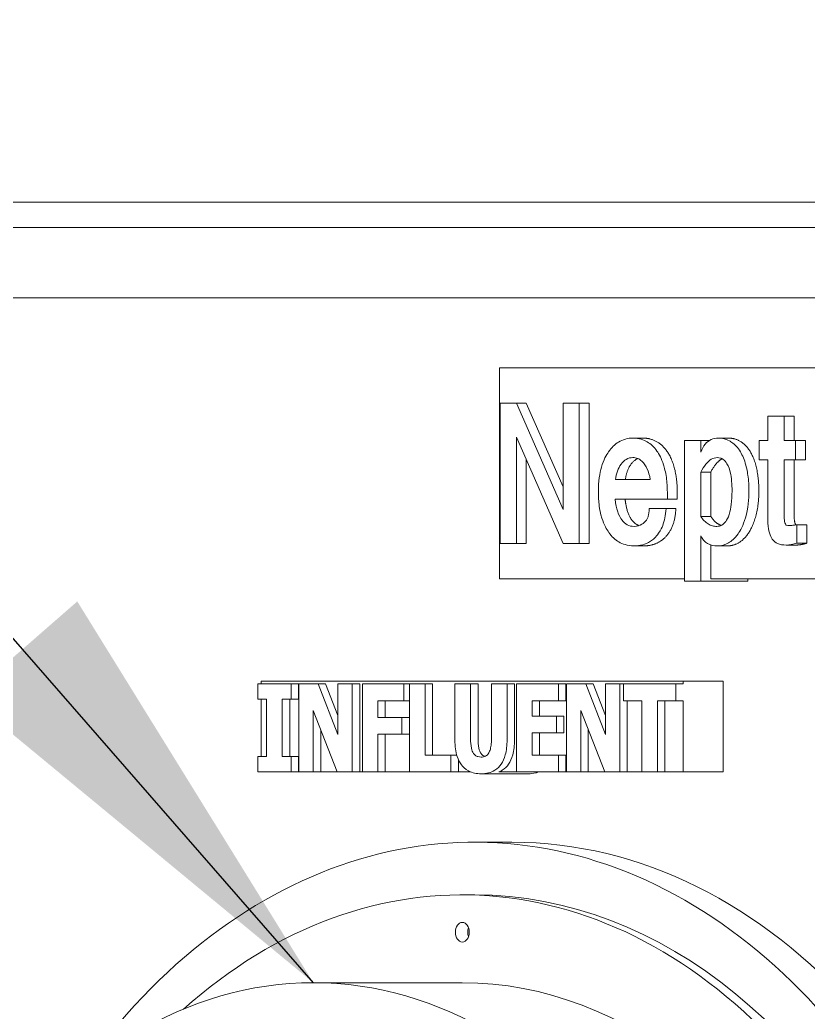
# Model space of a CAD drawing. Header units: inches. Extents: x 20 to 536, y 8 to 344.
# Drawn here: x 231.234 to 234.04, y 127.111 to 130.642 of the extents above; entities that cross this region are included whole.
import ezdxf

# ---------------------------------------------------------------- set-up
doc = ezdxf.new("R2010")
doc.units = ezdxf.units.IN
doc.header["$LTSCALE"] = 16
doc.header["$MEASUREMENT"] = 0
doc.layers.add('Symbol (ANSI)', color=7, linetype='Continuous', lineweight=25)
doc.layers.add('Visible (ANSI)', color=7, linetype='Continuous', lineweight=50)
doc.styles.add('Standard D-E', font='arial.ttf')
doc.dimstyles.new('in [mm] D-E NeptuneBenson$7', dxfattribs={"dimscale": 16, "dimtxt": 0.15, "dimasz": 0.098425, "dimexe": 0.125, "dimexo": 0.063, "dimgap": 0.031496, "dimtad": 0, "dimtih": 1, "dimtoh": 1, "dimdec": 4, "dimrnd": 1e-08, "dimzin": 3, "dimdsep": 46, "dimlunit": 5, "dimtxsty": 'Standard D-E', "dimcen": 0.09, "dimdle": 0.393701, "dimclrd": 256, "dimclre": 256, "dimclrt": 256, "dimadec": 1, "dimazin": 1, "dimtfac": 1, "dimtofl": 0, "dimtmove": 0, "dimatfit": 3, "dimfxl": 1, "dimfrac": 1, "dimtolj": 1, "dimtzin": 4, "dimlwd": -1, "dimlwe": -1, "dimarcsym": 0})

msp = doc.modelspace()

# ---------------------------------------------------------------- linework, layer by layer
at = {"layer": 'Visible (ANSI)', "linetype": 'Continuous', "lineweight": 18}
for p, q in [((240.049505, 129.993472), (230.998538, 129.993472)), ((230.422246, 129.903472), (239.968188, 129.903472)), ((231.018868, 129.653437), (239.371566, 129.653437)), ((232.941314, 129.403437), (237.44912, 129.403437)), ((232.941314, 128.653437), (232.941314, 129.403437)), ((232.943891, 129.278437), (232.943891, 128.778437)), ((233.001146, 129.278437), (232.943891, 129.278437)), ((233.036502, 129.278437), (233.001146, 129.278437)), ((233.167545, 128.899389), (233.001146, 129.278437)), ((233.036502, 129.278437), (233.167545, 128.979926)), ((233.225159, 129.278437), (233.167545, 129.278437)), ((233.167545, 129.278437), (233.167545, 128.899389)), ((233.260514, 129.278437), (233.225159, 129.278437)), ((233.225159, 128.778437), (233.225159, 129.278437)), ((233.260514, 129.278437), (233.260514, 128.778437)), ((233.954352, 129.232385), (233.895665, 129.232385)), ((233.895665, 129.232385), (233.895665, 129.145846)), ((233.954352, 129.145846), (233.954352, 129.232385)), ((233.989707, 129.232385), (233.954352, 129.232385)), ((233.989707, 129.232385), (233.989707, 129.145846)), ((233.001146, 129.15698), (233.167545, 128.778437)), ((233.001146, 128.778437), (233.001146, 129.15698)), ((233.451094, 129.153943), (233.415739, 129.153943)), ((233.657491, 129.145846), (233.599162, 129.145846)), ((233.599162, 129.145846), (233.599162, 128.644834)), ((233.657491, 129.103842), (233.657491, 129.145846)), ((233.688831, 129.145846), (233.657491, 129.145846)), ((233.75547, 129.153943), (233.720115, 129.153943)), ((233.895665, 129.145846), (233.865606, 129.145846)), ((233.865606, 129.145846), (233.865606, 129.07702)), ((233.994431, 129.145846), (233.954352, 129.145846)), ((233.994431, 129.07702), (233.994431, 129.145846)), ((234.029786, 129.145846), (233.994431, 129.145846)), ((234.029786, 129.145846), (234.029786, 129.07702)), ((233.036502, 129.07655), (233.036502, 128.778437)), ((233.865606, 129.07702), (233.895665, 129.07702)), ((233.895665, 129.07702), (233.895665, 128.889773)), ((233.954352, 128.887243), (233.954352, 129.07702)), ((233.954352, 129.07702), (233.994431, 129.07702)), ((233.989707, 129.07702), (233.989707, 128.887243)), ((234.029786, 129.07702), (233.994431, 129.07702)), ((233.657491, 128.875097), (233.657491, 129.032486)), ((233.692847, 129.032486), (233.657491, 129.032486)), ((233.692847, 129.032486), (233.692847, 128.875097)), ((233.477647, 129.00617), (233.353831, 129.00617)), ((233.538481, 128.936838), (233.538481, 128.961636)), ((233.573836, 128.961636), (233.573836, 128.936838)), ((233.353116, 128.936838), (233.538481, 128.936838)), ((233.573836, 128.936838), (233.538481, 128.936838)), ((233.533829, 128.902931), (233.474068, 128.902931)), ((233.569184, 128.902931), (233.533829, 128.902931)), ((233.692847, 128.875097), (233.657491, 128.875097)), ((233.999799, 128.779956), (233.999799, 128.845239)), ((234.035154, 128.845239), (233.999799, 128.845239)), ((234.035154, 128.845239), (234.035154, 128.779956)), ((232.943891, 128.778437), (233.001146, 128.778437)), ((233.036502, 128.778437), (233.001146, 128.778437)), ((233.167545, 128.778437), (233.225159, 128.778437)), ((233.260514, 128.778437), (233.225159, 128.778437)), ((233.657491, 128.644834), (233.657491, 128.806271)), ((233.692847, 128.773838), (233.692847, 128.653437)), ((234.035154, 128.779956), (233.999799, 128.779956)), ((233.455388, 128.77034), (233.420033, 128.77034)), ((233.752607, 128.77034), (233.717252, 128.77034)), ((233.996506, 128.773377), (233.961151, 128.773377)), ((233.599162, 128.653437), (232.941314, 128.653437)), ((233.599162, 128.644834), (233.657491, 128.644834)), ((233.825429, 128.644834), (233.657491, 128.644834)), ((237.44912, 128.653437), (233.692847, 128.653437)), ((233.825429, 128.653437), (233.825429, 128.644834)), ((232.092811, 128.288437), (233.595413, 128.288437)), ((232.092811, 128.278937), (232.092811, 128.288437)), ((233.595413, 128.288437), (233.595413, 128.278937)), ((233.736834, 128.288437), (233.595413, 128.288437)), ((233.736834, 128.288437), (233.736834, 127.965937)), ((232.199376, 128.278937), (232.080284, 128.278937)), ((232.080284, 128.278937), (232.080284, 128.224403)), ((232.225892, 128.278937), (232.199376, 128.278937)), ((232.199376, 128.224403), (232.199376, 128.278937)), ((232.225892, 128.224403), (232.225892, 128.278937)), ((232.295428, 128.278937), (232.227273, 128.278937)), ((232.227273, 128.278937), (232.227273, 127.965937)), ((232.321945, 128.278937), (232.295428, 128.278937)), ((232.366094, 128.099609), (232.295428, 128.278937)), ((232.366094, 128.1669), (232.321945, 128.278937)), ((232.416852, 128.278937), (232.366094, 128.278937)), ((232.366094, 128.278937), (232.366094, 128.099609)), ((232.443368, 128.278937), (232.416852, 128.278937)), ((232.416852, 127.965937), (232.416852, 128.278937)), ((232.443368, 127.965937), (232.443368, 128.278937)), ((232.600968, 128.278937), (232.45282, 128.278937)), ((232.45282, 128.278937), (232.45282, 127.965937)), ((232.620615, 128.278937), (232.600968, 128.278937)), ((232.600968, 128.21933), (232.600968, 128.278937)), ((232.676215, 128.278937), (232.620615, 128.278937)), ((232.620615, 128.278937), (232.620615, 127.965937)), ((232.702731, 128.278937), (232.676215, 128.278937)), ((232.676215, 128.025544), (232.676215, 128.278937)), ((232.702731, 128.025544), (232.702731, 128.278937)), ((232.83809, 128.278937), (232.78249, 128.278937)), ((232.78249, 128.278937), (232.78249, 128.079064)), ((232.864607, 128.278937), (232.83809, 128.278937)), ((232.83809, 128.083629), (232.83809, 128.278937)), ((232.864607, 128.083629), (232.864607, 128.278937)), ((232.967944, 128.278937), (232.912344, 128.278937)), ((232.912344, 128.278937), (232.912344, 128.083629)), ((232.99446, 128.278937), (232.967944, 128.278937)), ((232.967944, 128.079317), (232.967944, 128.278937)), ((232.99446, 128.079317), (232.99446, 128.278937)), ((233.151163, 128.278937), (233.00158, 128.278937)), ((233.00158, 128.278937), (233.00158, 127.965937)), ((233.177679, 128.278937), (233.151163, 128.278937)), ((233.151163, 128.21933), (233.151163, 128.278937)), ((233.177679, 128.21933), (233.177679, 128.278937)), ((233.247932, 128.278937), (233.179777, 128.278937)), ((233.179777, 128.278937), (233.179777, 127.965937)), ((233.274449, 128.278937), (233.247932, 128.278937)), ((233.318598, 128.099609), (233.247932, 128.278937)), ((233.318598, 128.1669), (233.274449, 128.278937)), ((233.369356, 128.278937), (233.318598, 128.278937)), ((233.318598, 128.278937), (233.318598, 128.099609)), ((233.382367, 128.278937), (233.369356, 128.278937)), ((233.369356, 127.965937), (233.369356, 128.278937)), ((233.568896, 128.278937), (233.382367, 128.278937)), ((233.382367, 128.278937), (233.382367, 128.21933)), ((233.595413, 128.278937), (233.568896, 128.278937)), ((233.568896, 128.21933), (233.568896, 128.278937)), ((232.080284, 128.224403), (232.11203, 128.224403)), ((232.092811, 128.020471), (232.092811, 128.224403)), ((232.11203, 128.224403), (232.11203, 128.020471)), ((232.16763, 128.224403), (232.199376, 128.224403)), ((232.16763, 128.020471), (232.16763, 128.224403)), ((232.194147, 128.020471), (232.194147, 128.224403)), ((232.225892, 128.224403), (232.199376, 128.224403)), ((232.508062, 128.21933), (232.600968, 128.21933)), ((232.508062, 128.160231), (232.508062, 128.21933)), ((232.534578, 128.160231), (232.534578, 128.21933)), ((232.620615, 128.21933), (232.600968, 128.21933)), ((233.056822, 128.164289), (233.056822, 128.21933)), ((233.056822, 128.21933), (233.151163, 128.21933)), ((233.083338, 128.164289), (233.083338, 128.21933)), ((233.177679, 128.21933), (233.151163, 128.21933)), ((233.382367, 128.21933), (233.447831, 128.21933)), ((233.395872, 127.965937), (233.395872, 128.21933)), ((233.447831, 128.21933), (233.447831, 127.965937)), ((233.503432, 128.21933), (233.568896, 128.21933)), ((233.503432, 127.965937), (233.503432, 128.21933)), ((233.529948, 127.965937), (233.529948, 128.21933)), ((233.595413, 128.21933), (233.568896, 128.21933)), ((233.595413, 128.21933), (233.595413, 127.965937)), ((232.278031, 128.184074), (232.363404, 127.965937)), ((232.278031, 127.965937), (232.278031, 128.184074)), ((233.230535, 127.965937), (233.230535, 128.184074)), ((233.230535, 128.184074), (233.315908, 127.965937)), ((232.593614, 128.160231), (232.508062, 128.160231)), ((232.593614, 128.100624), (232.593614, 128.160231)), ((232.620131, 128.160231), (232.593614, 128.160231)), ((232.620131, 128.100624), (232.620131, 128.160231)), ((233.143809, 128.164289), (233.056822, 128.164289)), ((233.170326, 128.164289), (233.143809, 128.164289)), ((233.143809, 128.104682), (233.143809, 128.164289)), ((233.170326, 128.104682), (233.170326, 128.164289)), ((232.304547, 127.965937), (232.304547, 128.116321)), ((233.056822, 128.104682), (233.143809, 128.104682)), ((233.056822, 128.025544), (233.056822, 128.104682)), ((233.083338, 128.025544), (233.083338, 128.104682)), ((233.170326, 128.104682), (233.143809, 128.104682)), ((233.257051, 127.965937), (233.257051, 128.116321)), ((232.508062, 127.965937), (232.508062, 128.100624)), ((232.508062, 128.100624), (232.593614, 128.100624)), ((232.534578, 127.965937), (232.534578, 128.100624)), ((232.620131, 128.100624), (232.593614, 128.100624)), ((232.080284, 128.020471), (232.080284, 127.965937)), ((232.11203, 128.020471), (232.080284, 128.020471)), ((232.199376, 128.020471), (232.16763, 128.020471)), ((232.199376, 127.965937), (232.199376, 128.020471)), ((232.225892, 128.020471), (232.199376, 128.020471)), ((232.225892, 127.965937), (232.225892, 128.020471)), ((232.768224, 128.025544), (232.676215, 128.025544)), ((232.788989, 128.025544), (232.768224, 128.025544)), ((232.768224, 127.965937), (232.768224, 128.025544)), ((232.79474, 127.965937), (232.79474, 128.009519)), ((233.151163, 128.025544), (233.056822, 128.025544)), ((233.177679, 128.025544), (233.151163, 128.025544)), ((233.151163, 127.965937), (233.151163, 128.025544)), ((233.177679, 127.965937), (233.177679, 128.025544)), ((232.080284, 127.965937), (232.199376, 127.965937)), ((232.225892, 127.965937), (232.199376, 127.965937)), ((232.227273, 127.965937), (232.225892, 127.965937)), ((232.227273, 127.965937), (232.278031, 127.965937)), ((232.304547, 127.965937), (232.278031, 127.965937)), ((232.363404, 127.965937), (232.304547, 127.965937)), ((232.363404, 127.965937), (232.416852, 127.965937)), ((232.443368, 127.965937), (232.416852, 127.965937)), ((232.45282, 127.965937), (232.443368, 127.965937)), ((232.45282, 127.965937), (232.508062, 127.965937)), ((232.534578, 127.965937), (232.508062, 127.965937)), ((232.620615, 127.965937), (232.534578, 127.965937)), ((232.620615, 127.965937), (232.768224, 127.965937)), ((232.79474, 127.965937), (232.768224, 127.965937)), ((232.83811, 127.965937), (232.79474, 127.965937)), ((233.00158, 127.965937), (232.939262, 127.965937)), ((233.00158, 127.965937), (233.151163, 127.965937)), ((233.177679, 127.965937), (233.151163, 127.965937)), ((233.179777, 127.965937), (233.177679, 127.965937)), ((233.179777, 127.965937), (233.230535, 127.965937)), ((233.257051, 127.965937), (233.230535, 127.965937)), ((233.315908, 127.965937), (233.257051, 127.965937)), ((233.315908, 127.965937), (233.369356, 127.965937)), ((233.395872, 127.965937), (233.369356, 127.965937)), ((233.447831, 127.965937), (233.395872, 127.965937)), ((233.447831, 127.965937), (233.503432, 127.965937)), ((233.529948, 127.965937), (233.503432, 127.965937)), ((233.595413, 127.965937), (233.529948, 127.965937)), ((233.604252, 127.965937), (233.595413, 127.965937)), ((233.736834, 127.965937), (233.604252, 127.965937)), ((233.043155, 127.959343), (232.875217, 127.959343)), ((232.985533, 127.715937), (232.852951, 127.715937)), ((232.852951, 127.528437), (232.808756, 127.528437)), ((232.808756, 127.215937), (232.278426, 127.215937))]:
    msp.add_line(p, q, dxfattribs=at)
for centre, major_axis, start_param, end_param in [((232.852951, 124.903437), (0, 2.8125), 3.61752935, 7.06578924), ((232.808756, 124.903437), (0, 2.625), 3.14905726, 6.8473643), ((232.985533, 124.903437), (0, 2.8125), 3.61752935, 6.28318531), ((232.852951, 124.903437), (0, 2.625), 3.14159265, 6.28318531), ((232.852951, 127.395834), (0, -0.035), 4.24524287, 5.17953509), ((232.808756, 124.903437), (0, 2.3125), 3.14159265, 6.28318531)]:
    msp.add_ellipse(centre, major_axis=major_axis, ratio=0.70710678, start_param=start_param, end_param=end_param, dxfattribs=at)
for centre, major_axis in [((232.808756, 127.395834), (0, -0.035)), ((232.278426, 124.903437), (0, 2.3125))]:
    msp.add_ellipse(centre, major_axis=major_axis, ratio=0.70710678, dxfattribs=at)
for points, degree, knots in [([(233.415739, 129.153943), (233.406897, 129.153943), (233.398103, 129.152831), (233.380005, 129.147761), (233.372034, 129.143959), (233.351665, 129.131559), (233.339637, 129.120246), (233.320961, 129.093577), (233.311548, 129.076332), (233.297996, 129.029107), (233.292997, 129.000776), (233.292997, 128.962142)], 3, [-1.49193162, -1.49193162, -1.49193162, -1.49193162, -1.29030138, -1.29030138, -1.0712515, -1.0712515, -0.64119148, -0.64119148, -0.29439022, -0.29439022, 0, 0, 0, 0]), ([(233.538481, 128.961636), (233.538481, 128.979112), (233.537466, 128.996641), (233.532226, 129.034189), (233.528151, 129.049078), (233.518005, 129.080828), (233.509503, 129.09652), (233.491396, 129.122159), (233.479749, 129.132906), (233.455172, 129.147196), (233.438676, 129.153943), (233.415739, 129.153943)], 3, [-0.953742878, -0.953742878, -0.953742878, -0.953742878, -0.864238922, -0.864238922, -0.757751945, -0.757751945, -0.52950742, -0.52950742, -0.247180323, -0.247180323, 0, 0, 0, 0]), ([(233.720115, 129.153943), (233.711286, 129.153943), (233.702413, 129.152432), (233.686545, 129.145139), (233.679733, 129.13998), (233.666906, 129.12484), (233.661608, 129.114926), (233.657491, 129.103842)], 3, [-0.275184465, -0.275184465, -0.275184465, -0.275184465, -0.180024512, -0.180024512, -0.095399098, -0.095399098, 0, 0, 0, 0]), ([(233.8289, 128.965178), (233.8289, 128.984262), (233.827766, 129.003354), (233.823275, 129.035395), (233.820088, 129.053192), (233.80835, 129.087922), (233.801055, 129.102865), (233.781076, 129.129892), (233.770021, 129.138157), (233.748528, 129.150711), (233.734453, 129.153943), (233.720115, 129.153943)], 3, [-0.558955892, -0.558955892, -0.558955892, -0.558955892, -0.427301963, -0.427301963, -0.333627639, -0.333627639, -0.250557772, -0.250557772, -0.154511048, -0.154511048, 0, 0, 0, 0]), ([(233.353831, 129.00617), (233.355131, 129.016736), (233.357371, 129.026958), (233.364124, 129.045629), (233.368387, 129.053741), (233.379311, 129.068615), (233.385447, 129.074321), (233.399653, 129.082667), (233.407587, 129.084611), (233.415739, 129.084611)], 3, [-0.311667492, -0.311667492, -0.311667492, -0.311667492, -0.237050543, -0.237050543, -0.16576507, -0.16576507, -0.087852602, -0.087852602, 0, 0, 0, 0]), ([(233.433393, 129.081185), (233.420731, 129.075976), (233.393481, 129.041089), (233.389187, 129.00617)], 2, [0.39681298, 0.39681298, 0.39681298, 1, 2, 2, 2]), ([(233.415739, 129.084611), (233.421543, 129.084611), (233.427294, 129.083633), (233.438215, 129.079256), (233.443207, 129.076045), (233.45646, 129.063762), (233.462419, 129.053365), (233.471752, 129.034046), (233.475523, 129.020545), (233.477647, 129.00617)], 3, [-0.251457438, -0.251457438, -0.251457438, -0.251457438, -0.21404187, -0.21404187, -0.178283825, -0.178283825, -0.111899249, -0.111899249, 0, 0, 0, 0]), ([(233.657491, 129.032486), (233.662736, 129.042809), (233.66873, 129.052724), (233.681318, 129.068208), (233.687748, 129.074262), (233.701791, 129.082527), (233.709017, 129.084611), (233.716536, 129.084611)], 3, [-0.260849088, -0.260849088, -0.260849088, -0.260849088, -0.163914804, -0.163914804, -0.081029131, -0.081029131, 0, 0, 0, 0]), ([(233.716536, 129.084611), (233.720185, 129.084611), (233.723818, 129.084112), (233.730754, 129.081913), (233.733993, 129.0803), (233.742334, 129.07435), (233.746819, 129.069129), (233.757144, 129.052131), (233.760586, 129.040269), (233.767178, 129.012492), (233.768782, 128.988813), (233.768782, 128.965178)], 3, [-0.343912155, -0.343912155, -0.343912155, -0.343912155, -0.317867105, -0.317867105, -0.293187958, -0.293187958, -0.251194999, -0.251194999, -0.180100274, -0.180100274, 0, 0, 0, 0]), ([(233.292997, 128.962142), (233.292997, 128.945378), (233.293924, 128.928487), (233.297657, 128.901145), (233.300321, 128.886028), (233.313471, 128.844281), (233.322961, 128.82833), (233.340581, 128.803452), (233.352716, 128.792255), (233.37807, 128.777574), (233.395422, 128.77034), (233.420033, 128.77034)], 3, [-1.15207317, -1.15207317, -1.15207317, -1.15207317, -0.93289171, -0.93289171, -0.78803686, -0.78803686, -0.5752915, -0.5752915, -0.26521632, -0.26521632, 0, 0, 0, 0]), ([(233.768782, 128.965178), (233.768782, 128.949658), (233.768132, 128.933439), (233.76482, 128.905985), (233.762498, 128.893547), (233.754774, 128.870295), (233.750146, 128.862663), (233.742279, 128.85193), (233.737688, 128.847501), (233.726831, 128.841126), (233.720869, 128.839672), (233.714747, 128.839672)], 3, [-0.302907609, -0.302907609, -0.302907609, -0.302907609, -0.236448124, -0.236448124, -0.183771951, -0.183771951, -0.126677605, -0.126677605, -0.065974246, -0.065974246, 0, 0, 0, 0]), ([(233.717252, 128.77034), (233.730803, 128.77034), (233.743911, 128.773735), (233.765902, 128.786646), (233.778274, 128.796236), (233.798399, 128.824913), (233.808395, 128.84265), (233.826283, 128.904091), (233.8289, 128.937125), (233.8289, 128.965178)], 3, [-1.00371193, -1.00371193, -1.00371193, -1.00371193, -0.65582579, -0.65582579, -0.39249245, -0.39249245, -0.21376441, -0.21376441, 0, 0, 0, 0]), ([(233.420033, 128.839672), (233.411534, 128.839672), (233.403112, 128.841432), (233.390001, 128.848635), (233.383113, 128.853564), (233.371952, 128.868762), (233.366148, 128.878044), (233.358854, 128.901938), (233.354226, 128.918517), (233.353116, 128.936838)], 3, [-1.96156648, -1.96156648, -1.96156648, -1.96156648, -1.05825772, -1.05825772, -0.46701751, -0.46701751, -0.14011971, -0.14011971, 0, 0, 0, 0]), ([(233.388471, 128.936838), (233.389544, 128.919126), (233.400996, 128.878134), (233.418888, 128.852324), (233.433699, 128.844012), (233.437502, 128.84265)], 2, [0, 0, 0, 1, 2, 3, 3.31392045, 3.31392045, 3.31392045]), ([(233.420033, 128.77034), (233.430446, 128.77034), (233.4408, 128.771679), (233.459011, 128.776924), (233.468844, 128.780736), (233.48703, 128.792613), (233.497603, 128.800997), (233.515276, 128.826349), (233.519934, 128.837161), (233.528345, 128.858651), (233.531986, 128.879765), (233.533829, 128.902931)], 3, [-0.510586724, -0.510586724, -0.510586724, -0.510586724, -0.395857325, -0.395857325, -0.305816844, -0.305816844, -0.233792858, -0.233792858, -0.177640706, -0.177640706, 0, 0, 0, 0]), ([(233.474068, 128.902931), (233.47372, 128.892092), (233.472678, 128.882666), (233.470341, 128.874799), (233.468592, 128.869029), (233.459383, 128.856063), (233.453758, 128.850951), (233.441071, 128.843477), (233.431623, 128.839672), (233.420033, 128.839672)], 3, [-1.35675121, -1.35675121, -1.35675121, -1.35675121, -0.38738366, -0.38738366, -0.25082013, -0.25082013, -0.12489258, -0.12489258, 0, 0, 0, 0]), ([(233.895665, 128.889773), (233.895665, 128.87293), (233.895993, 128.856007), (233.898589, 128.829063), (233.900646, 128.819189), (233.907753, 128.800517), (233.911789, 128.794824), (233.918061, 128.787202), (233.923107, 128.782442), (233.939664, 128.774789), (233.950428, 128.773377), (233.961151, 128.773377)], 3, [-0.456376523, -0.456376523, -0.456376523, -0.456376523, -0.347954157, -0.347954157, -0.281330285, -0.281330285, -0.211467672, -0.211467672, -0.115556849, -0.115556849, 0, 0, 0, 0]), ([(233.970813, 128.842709), (233.968279, 128.842709), (233.965677, 128.842732), (233.96224, 128.84416), (233.961336, 128.84487), (233.9598, 128.846633), (233.959066, 128.847731), (233.957519, 128.850943), (233.956732, 128.85396), (233.955206, 128.862594), (233.954352, 128.870348), (233.954352, 128.887243)], 3, [-0.460292219, -0.460292219, -0.460292219, -0.460292219, -0.324637621, -0.324637621, -0.26853254, -0.26853254, -0.218737319, -0.218737319, -0.128741654, -0.128741654, 0, 0, 0, 0]), ([(233.989707, 128.887243), (233.989707, 128.86953), (233.992212, 128.851818), (233.995371, 128.846133), (233.996758, 128.844916)], 2, [0, 0, 0, 1, 2, 2.60483652, 2.60483652, 2.60483652]), ([(233.714747, 128.839672), (233.70939, 128.839672), (233.704072, 128.840376), (233.693706, 128.843359), (233.688755, 128.845569), (233.673907, 128.854756), (233.665145, 128.863954), (233.657491, 128.875097)], 3, [-0.23235467, -0.23235467, -0.23235467, -0.23235467, -0.174633939, -0.174633939, -0.118377074, -0.118377074, 0, 0, 0, 0]), ([(233.999799, 128.845239), (233.997024, 128.844945), (233.985364, 128.843707), (233.979995, 128.843074), (233.976948, 128.842709), (233.970813, 128.842709)], 3, [-0.296822188, -0.296822188, -0.296822188, -0.296822188, -0.06611673, -0.06611673, 0, 0, 0, 0]), ([(233.657491, 128.806271), (233.660264, 128.800219), (233.663619, 128.794906), (233.671668, 128.785631), (233.676231, 128.781927), (233.692331, 128.772455), (233.705123, 128.77034), (233.717252, 128.77034)], 3, [-0.242357309, -0.242357309, -0.242357309, -0.242357309, -0.187522898, -0.187522898, -0.130708149, -0.130708149, 0, 0, 0, 0]), ([(233.961151, 128.773377), (233.967363, 128.773377), (233.973592, 128.773972), (233.986483, 128.776166), (233.993191, 128.777861), (233.999799, 128.779956)], 3, [-0.13991373, -0.13991373, -0.13991373, -0.13991373, -0.072976112, -0.072976112, 0, 0, 0, 0]), ([(232.78249, 128.079064), (232.78249, 128.068558), (232.783065, 128.057959), (232.785721, 128.038426), (232.787637, 128.029423), (232.794051, 128.009629), (232.799018, 127.999693), (232.810133, 127.984964), (232.817965, 127.976199), (232.84469, 127.961919), (232.860215, 127.959343), (232.875217, 127.959343)], 3, [-0.821877976, -0.821877976, -0.821877976, -0.821877976, -0.654433498, -0.654433498, -0.504909579, -0.504909579, -0.307478412, -0.307478412, -0.16166829, -0.16166829, 0, 0, 0, 0]), ([(232.875217, 128.01895), (232.871507, 128.01895), (232.86773, 128.019373), (232.860963, 128.021415), (232.857905, 128.022872), (232.852097, 128.0273), (232.849502, 128.030252), (232.845387, 128.037296), (232.843085, 128.042365), (232.838827, 128.060706), (232.83809, 128.072634), (232.83809, 128.083629)], 3, [-0.357819749, -0.357819749, -0.357819749, -0.357819749, -0.281802872, -0.281802872, -0.21609433, -0.21609433, -0.146681317, -0.146681317, -0.083787292, -0.083787292, 0, 0, 0, 0]), ([(232.888448, 128.021212), (232.886073, 128.022129), (232.883766, 128.023372), (232.878613, 128.0273), (232.876018, 128.030252), (232.871903, 128.037296), (232.869602, 128.042365), (232.865344, 128.060706), (232.864607, 128.072634), (232.864607, 128.083629)], 3, [-0.266557701, -0.266557701, -0.266557701, -0.266557701, -0.21609433, -0.21609433, -0.146681317, -0.146681317, -0.083787292, -0.083787292, 0, 0, 0, 0]), ([(232.912344, 128.083629), (232.912344, 128.076059), (232.91201, 128.068191), (232.910328, 128.054711), (232.909145, 128.048609), (232.90555, 128.037942), (232.903479, 128.034043), (232.898418, 128.027282), (232.895222, 128.024595), (232.886503, 128.019913), (232.880769, 128.01895), (232.875217, 128.01895)], 3, [-0.217363441, -0.217363441, -0.217363441, -0.217363441, -0.17163752, -0.17163752, -0.134758966, -0.134758966, -0.100390194, -0.100390194, -0.059831536, -0.059831536, 0, 0, 0, 0]), ([(232.875217, 127.959343), (232.884178, 127.959343), (232.893285, 127.96023), (232.90977, 127.964426), (232.917335, 127.967429), (232.93469, 127.97826), (232.941741, 127.986187), (232.95331, 128.003047), (232.958171, 128.014023), (232.966244, 128.043055), (232.967944, 128.06132), (232.967944, 128.079317)], 3, [-0.433604472, -0.433604472, -0.433604472, -0.433604472, -0.370673963, -0.370673963, -0.316022801, -0.316022801, -0.237534002, -0.237534002, -0.137141706, -0.137141706, 0, 0, 0, 0]), ([(232.939262, 127.965937), (232.943257, 127.967546), (232.947179, 127.969506), (232.961206, 127.97826), (232.968258, 127.986187), (232.979826, 128.003047), (232.984687, 128.014023), (232.99276, 128.043055), (232.99446, 128.06132), (232.99446, 128.079317)], 3, [-0.345147629, -0.345147629, -0.345147629, -0.345147629, -0.316022801, -0.316022801, -0.237534002, -0.237534002, -0.137141706, -0.137141706, 0, 0, 0, 0]), ([(233.080683, 127.965937), (233.077182, 127.964527), (233.073624, 127.963387), (233.061223, 127.96023), (233.052116, 127.959343), (233.043155, 127.959343)], 3, [0.3451476286, 0.3451476286, 0.3451476286, 0.3451476286, 0.370673963, 0.370673963, 0.4336044716, 0.4336044716, 0.4336044716, 0.4336044716])]:
    msp.add_open_spline(points, degree=degree, knots=knots, dxfattribs=at)
for points in [[(233.451094, 129.153943), (233.478649, 129.153943), (233.524453, 129.127628), (233.556659, 129.07702), (233.573836, 129.005664), (233.573836, 128.961636)], [(233.75547, 129.153943), (233.781235, 129.153943), (233.822387, 129.126109), (233.850299, 129.076008), (233.864256, 129.00617), (233.864256, 128.965178)], [(233.733628, 129.080283), (233.711696, 129.06959), (233.692847, 129.032486)], [(233.864256, 128.965178), (233.864256, 128.921656), (233.847437, 128.849794), (233.817735, 128.79868), (233.776583, 128.77034), (233.752607, 128.77034)], [(233.569184, 128.902931), (233.565963, 128.862445), (233.546282, 128.816393), (233.516223, 128.786028), (233.477217, 128.77034), (233.455388, 128.77034)], [(233.692847, 128.875097), (233.7095, 128.850853), (233.730176, 128.843201)], [(234.035154, 128.779956), (234.014399, 128.773377), (233.996506, 128.773377)]]:
    msp.add_open_spline(points, degree=2, dxfattribs=at)

# ---------------------------------------------------------------- leaders
at = {"layer": 'Symbol (ANSI)', "annotation_type": 0, "has_hookline": 1, "hookline_direction": 1, "text_width": 23.738064}
msp.add_leader([(232.278426, 127.215937), (222.666078, 138.231703), (221.091274, 138.231703)], dimstyle='in [mm] D-E NeptuneBenson$7', override={"dimtad": 0}, dxfattribs=at)

doc.saveas('drawing.dxf')
